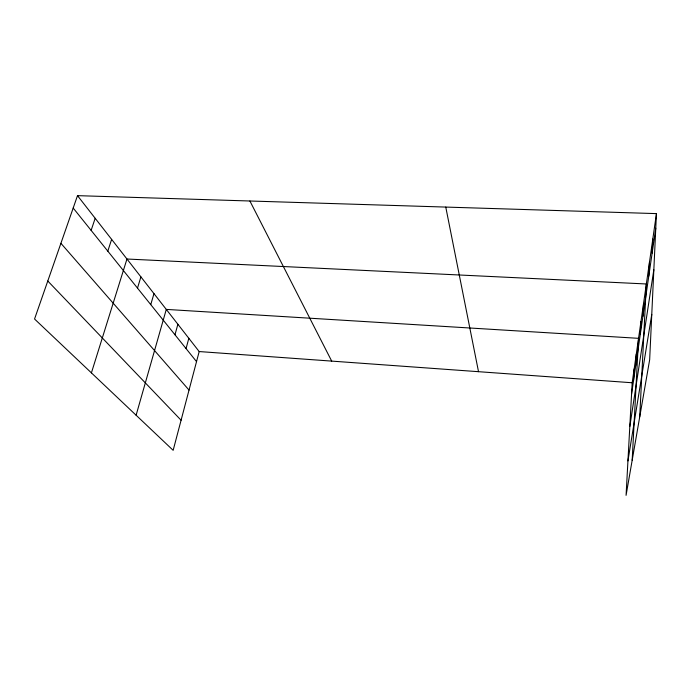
<?xml version="1.0" encoding="UTF-8"?>
<svg xmlns="http://www.w3.org/2000/svg" width="691" height="691" viewBox="0 0 691 691"><rect width="100%" height="100%" fill="white"/><g stroke="black" fill="none" stroke-linecap="round" stroke-linejoin="round"><path stroke-width="1.04" d="M652.131 253.131L652.805 239.017M656.45 213.614L649.661 359.752L626.072 495.352L632.179 382.762L656.45 213.614L77.504 195.648L34.55 319.009L173.156 450.316L199.181 351.555L77.504 195.648M648.78 276.106L649.454 262.39M642.906 316.366L643.563 303.392M639.728 416.837L646.353 283.975L126.963 259.021L91.411 372.881M635.651 366.092L636.29 354.103M632.17 460.266L638.553 338.331L166.289 309.404L136.11 415.222M640.324 334.099L640.972 321.47M633.543 380.577L634.165 368.882M631.557 394.181L655.776 228.16M629.803 426.528L653.841 269.706M627.938 460.914L651.768 314.405M186.052 348.575L188.833 338.296M174.97 334.772L177.881 324.269M150.759 304.627L153.981 293.64M137.5 288.112L140.895 276.875M107.813 251.153L111.622 239.362M91.126 230.379L95.177 218.296M199.181 351.555L632.179 382.762M47.783 281.012L181.085 420.223M60.912 243.31L189.032 390.078M73.194 208.043L196.529 361.618M249.9 201.003L331.697 361.108M445.764 207.075L478.517 371.689"/></g></svg>
